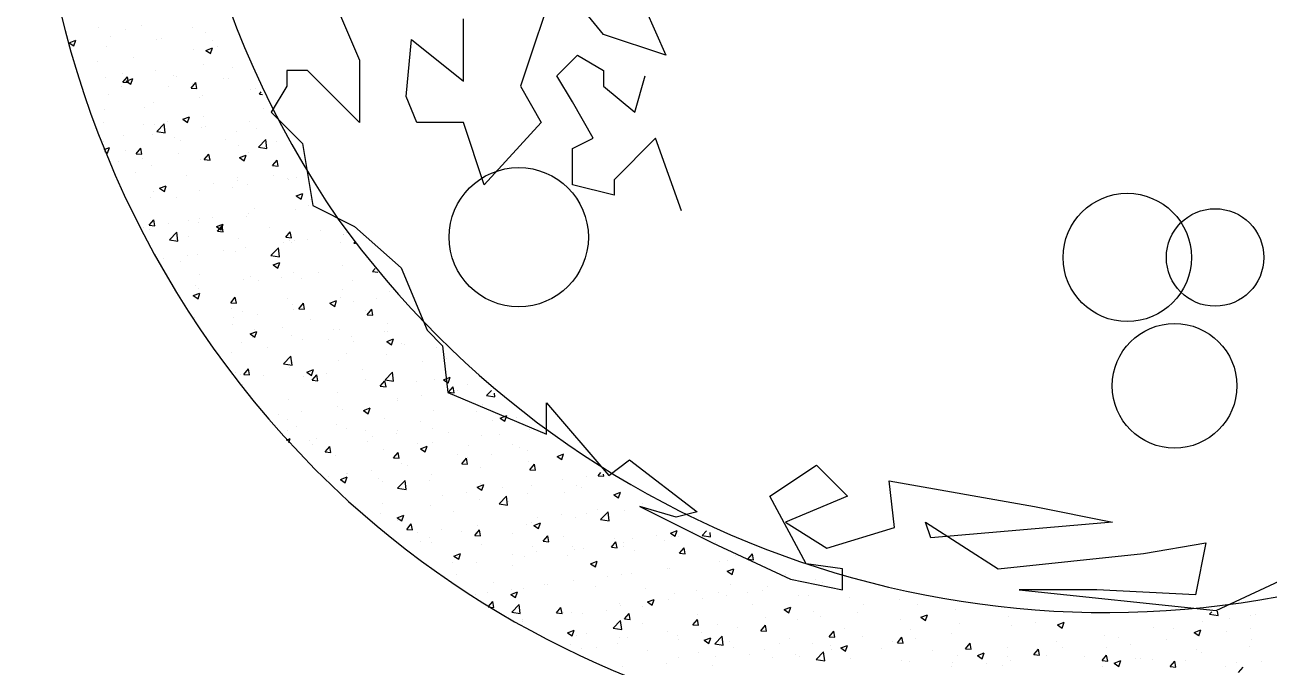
# Model space of a CAD drawing. Extents: x 652 to 897, y 187 to 370.
# Drawn here: x 851.556 to 852.178, y 228.413 to 228.734 of the extents above; entities that cross this region are included whole.
import ezdxf

# ---------------------------------------------------------------- set-up
doc = ezdxf.new("R2010")
doc.units = 0
doc.layers.get('0').update_dxf_attribs({"linetype": 'CONTINUOUS'})
doc.layers.add('40', color=3, linetype='CONTINUOUS')
doc.layers.add('ROAD', color=1, linetype='CONTINUOUS')

# ---------------------------------------------------------------- blocks, each defined once
blk = doc.blocks.new('PLANT90')
for start, end in [(98.1984, 120.329), (53.1984, 75.329), (143.1984, 165.329), (8.1984, 30.329), (188.1984, 210.329), (323.1984, 345.329), (233.1984, 255.329), (278.1984, 300.329)]:
    blk.add_arc((121.2, -11.9), 5000, start, end)
blk = doc.blocks.new('WH34')
at = {"layer": '40', "color": 3}
for p, q in [((-261.14, -76.53), (-261.14, -76.53)), ((-254.11, -77.15), (-254.11, -77.15)), ((-249.92, -76.02), (-249.92, -76.02)), ((-236.57, -76.58), (-236.57, -76.58)), ((-233.15, -77.84), (-233.15, -77.84)), ((-268.88, -80.56), (-267.13, -79.89)), ((-268.88, -80.56), (-267.63, -81.4)), ((-268.69, -79.65), (-268.69, -79.65)), ((-267.63, -81.4), (-267.13, -79.89)), ((-258.97, -81.47), (-258.97, -81.47)), ((-257.99, -78.81), (-257.99, -78.81)), ((-245.99, -79.6), (-245.99, -79.6)), ((-244.65, -79.37), (-244.65, -79.37)), ((-231.3, -79.94), (-231.3, -79.94)), ((-229.94, -81.42), (-229.94, -81.42)), ((-251.99, -84.32), (-251.99, -84.32)), ((-236.2, -82.24), (-236.2, -82.24)), ((-232.95, -82.56), (-231.2, -81.89)), ((-232.95, -82.56), (-231.7, -83.4)), ((-231.71, -83.4), (-231.2, -81.89)), ((-261.46, -85.57), (-261.46, -85.57)), ((-246.29, -87.92), (-246.29, -87.92)), ((-233.46, -86.16), (-233.46, -86.16)), ((-225.98, -87.06), (-225.98, -87.06)), ((-259.28, -89.79), (-259.28, -89.79)), ((-254.89, -88.72), (-254.89, -88.72)), ((-254.77, -90.92), (-253.56, -89.48)), ((-254.77, -90.92), (-253.27, -91.05)), ((-253.95, -90.62), (-252.2, -89.95)), ((-253.95, -90.62), (-252.71, -91.46)), ((-253.27, -91.05), (-253.56, -89.49)), ((-252.71, -91.46), (-252.2, -89.95)), ((-241.55, -89.29), (-241.55, -89.29)), ((-240.56, -89.56), (-240.56, -89.56)), ((-236.84, -92.49), (-235.63, -91.05)), ((-236.52, -91.28), (-236.52, -91.28)), ((-235.34, -92.62), (-235.63, -91.05)), ((-228.2, -89.85), (-228.2, -89.85)), ((-227.05, -90.03), (-227.05, -90.03)), ((-258.56, -94.18), (-258.56, -94.18)), ((-255.14, -92.07), (-255.14, -92.07)), ((-242.77, -92.1), (-242.77, -92.1)), ((-236.84, -92.49), (-235.34, -92.62)), ((-233.76, -94.48), (-233.76, -94.48)), ((-221.13, -92.88), (-221.13, -92.88)), ((-219.99, -92.55), (-219.99, -92.55)), ((-218.9, -94.06), (-218.42, -93.48)), ((-218.9, -94.06), (-218.1, -94.13)), ((-259.58, -98.11), (-259.58, -98.11)), ((-249.15, -97.56), (-249.15, -97.56)), ((-246.6, -96.24), (-246.6, -96.24)), ((-234.57, -95.05), (-234.57, -95.05)), ((-217.84, -97.82), (-217.84, -97.82)), ((-243.09, -101.14), (-243.09, -101.14)), ((-239.03, -100.69), (-237.28, -100.02)), ((-239.03, -100.69), (-237.79, -101.53)), ((-237.79, -101.53), (-237.28, -100.02)), ((-233.62, -99.89), (-233.62, -99.89)), ((-221.44, -101.2), (-221.44, -101.2)), ((-259.76, -101.5), (-259.76, -101.5)), ((-249.35, -101.96), (-249.35, -101.96)), ((-246.9, -104.56), (-246.9, -104.56)), ((-246.42, -102.06), (-246.42, -102.06)), ((-245.85, -103.87), (-243.91, -101.84)), ((-245.85, -103.87), (-243.63, -104.21)), ((-243.63, -104.22), (-243.91, -101.84)), ((-234.06, -102.8), (-234.06, -102.8)), ((-233.07, -102.63), (-233.07, -102.63)), ((-225.03, -103.8), (-225.03, -103.8)), ((-219.72, -103.19), (-219.72, -103.19)), ((-259.88, -106.44), (-259.88, -106.44)), ((-254.49, -104.86), (-254.49, -104.86)), ((-241.14, -105.42), (-241.14, -105.42)), ((-239.61, -106.31), (-239.61, -106.31)), ((-227.8, -105.99), (-227.8, -105.99)), ((-224.41, -107.68), (-224.41, -107.68)), ((-219.17, -108.01), (-217.23, -105.98)), ((-218.15, -106.85), (-218.15, -106.85)), ((-216.95, -108.35), (-217.23, -105.98)), ((-214.45, -106.55), (-214.45, -106.55)), ((-259.71, -108.63), (-258.29, -108.08)), ((-259.52, -109.1), (-258.79, -109.59)), ((-258.79, -109.59), (-258.29, -108.08)), ((-254.19, -108.81), (-254.19, -108.81)), ((-251.3, -109.72), (-250.09, -108.29)), ((-251.3, -109.72), (-249.8, -109.85)), ((-249.8, -109.86), (-250.09, -108.29)), ((-249.67, -111), (-249.67, -111)), ((-240.2, -109.75), (-240.2, -109.75)), ((-234.37, -111.12), (-234.37, -111.12)), ((-233.37, -111.29), (-232.16, -109.86)), ((-231.87, -111.43), (-232.16, -109.86)), ((-224.11, -110.75), (-222.36, -110.08)), ((-224.11, -110.75), (-222.86, -111.59)), ((-222.87, -111.6), (-222.36, -110.08)), ((-221.74, -109.52), (-221.74, -109.52)), ((-219.17, -108.01), (-216.95, -108.35)), ((-255.93, -111.82), (-255.93, -111.82)), ((-247.2, -112.88), (-247.2, -112.88)), ((-233.37, -111.29), (-231.87, -111.42)), ((-215.44, -112.86), (-214.23, -111.43)), ((-215.44, -112.86), (-213.94, -112.99)), ((-213.94, -112.99), (-214.23, -111.43)), ((-251.39, -114.77), (-251.39, -114.77)), ((-238.04, -115.33), (-238.04, -115.33)), ((-230.99, -117.54), (-230.99, -117.54)), ((-224.73, -116.71), (-224.73, -116.71)), ((-224.7, -115.9), (-224.7, -115.9)), ((-215.26, -115.47), (-215.26, -115.47)), ((-211.48, -116.22), (-211.48, -116.22)), ((-211.35, -116.46), (-211.35, -116.46)), ((-209.06, -115.97), (-209.06, -115.97)), ((-246.78, -119.61), (-246.78, -119.61)), ((-245.11, -118.82), (-243.36, -118.15)), ((-245.11, -118.82), (-243.87, -119.66)), ((-243.87, -119.66), (-243.36, -118.15)), ((-234.67, -119.45), (-234.67, -119.45)), ((-226.06, -118.72), (-226.06, -118.72)), ((-222.04, -117.85), (-222.04, -117.85)), ((-209.19, -120.82), (-207.43, -120.15)), ((-209.19, -120.82), (-207.94, -121.66)), ((-207.94, -121.66), (-207.44, -120.15)), ((-247.51, -121.21), (-247.51, -121.21)), ((-240.64, -121.22), (-240.64, -121.22)), ((-220.07, -124.21), (-220.07, -124.21)), ((-206.05, -123.25), (-206.05, -123.25)), ((-205.49, -121.71), (-205.49, -121.71)), ((-247.83, -128.53), (-246.62, -127.09)), ((-246.34, -128.66), (-246.63, -127.09)), ((-237.57, -127.4), (-237.57, -127.4)), ((-234.65, -126.71), (-234.65, -126.71)), ((-231.31, -126.57), (-231.31, -126.57)), ((-222.35, -126.17), (-222.35, -126.17)), ((-221.84, -125.33), (-221.84, -125.33)), ((-209.36, -124.29), (-209.36, -124.29)), ((-249.23, -129.21), (-249.23, -129.21)), ((-247.83, -128.53), (-246.34, -128.66)), ((-247.81, -129.53), (-247.81, -129.53)), ((-242.91, -128.11), (-242.91, -128.11)), ((-242.54, -132.36), (-240.59, -130.33)), ((-240.32, -132.71), (-240.59, -130.33)), ((-234.98, -127.77), (-234.98, -127.77)), ((-230.19, -128.88), (-228.44, -128.21)), ((-230.19, -128.88), (-228.95, -129.72)), ((-229.9, -130.1), (-228.69, -128.66)), ((-229.9, -130.1), (-228.4, -130.23)), ((-229.57, -128.67), (-229.57, -128.67)), ((-228.95, -129.72), (-228.44, -128.21)), ((-228.4, -130.23), (-228.69, -128.66)), ((-216.22, -129.24), (-216.22, -129.24)), ((-211.97, -131.67), (-210.76, -130.23)), ((-210.47, -131.8), (-210.76, -130.23)), ((-202.88, -129.8), (-202.88, -129.8)), ((-195.94, -130.46), (-195.94, -130.46)), ((-242.54, -132.36), (-240.32, -132.7)), ((-237.64, -131.47), (-237.64, -131.47)), ((-224.3, -132.03), (-224.3, -132.03)), ((-212.63, -133.11), (-212.63, -133.11)), ((-211.97, -131.67), (-210.47, -131.8)), ((-210.95, -132.6), (-210.95, -132.6)), ((-210.52, -132.96), (-210.52, -132.96)), ((-209.67, -132.62), (-209.67, -132.62)), ((-206.37, -132.28), (-206.37, -132.28)), ((-197.6, -133.16), (-197.6, -133.16)), ((-196.9, -131.04), (-196.9, -131.04)), ((-196.83, -130.86), (-196.83, -130.86)), ((-194.03, -133.24), (-193.81, -132.97)), ((-194.03, -133.24), (-193.59, -133.27)), ((-244.14, -137.26), (-244.14, -137.26)), ((-237.88, -136.43), (-237.88, -136.43)), ((-235.28, -136.09), (-235.28, -136.09)), ((-228.42, -135.19), (-228.42, -135.19)), ((-225.1, -135.46), (-225.1, -135.46)), ((-222.65, -134.49), (-222.65, -134.49)), ((-215.86, -136.5), (-213.91, -134.47)), ((-215.86, -136.5), (-213.63, -136.84)), ((-213.64, -136.84), (-213.91, -134.47)), ((-239.68, -137.96), (-239.68, -137.96)), ((-215.27, -138.95), (-213.52, -138.28)), ((-215.27, -138.95), (-214.02, -139.79)), ((-214.03, -139.79), (-213.52, -138.28)), ((-197.14, -139.18), (-197.14, -139.18)), ((-189.18, -140.64), (-188.49, -139.92)), ((-189.18, -140.64), (-187.74, -140.86)), ((-234.54, -141.38), (-234.54, -141.38)), ((-222.96, -142.81), (-222.96, -142.81)), ((-221.2, -141.95), (-221.2, -141.95)), ((-219.2, -142.97), (-219.2, -142.97)), ((-212.95, -142.14), (-212.95, -142.14)), ((-209.97, -140.94), (-209.97, -140.94)), ((-207.85, -142.51), (-207.85, -142.51)), ((-203.48, -140.9), (-203.48, -140.9)), ((-194.5, -143.07), (-194.5, -143.07)), ((-236.27, -147.01), (-234.52, -146.34)), ((-236.27, -147.01), (-235.03, -147.85)), ((-235.58, -144.41), (-235.58, -144.41)), ((-235.03, -147.85), (-234.52, -146.34)), ((-234.99, -145.05), (-234.99, -145.05)), ((-196.97, -145.37), (-196.97, -145.37)), ((-184.81, -145.9), (-184.81, -145.9)), ((-226.43, -148.9), (-225.22, -147.47)), ((-226.43, -148.9), (-224.93, -149.03)), ((-226.13, -150.38), (-226.13, -150.38)), ((-224.94, -149.04), (-225.22, -147.47)), ((-211.55, -147.87), (-211.55, -147.87)), ((-210.28, -149.26), (-210.28, -149.26)), ((-208.5, -150.47), (-207.29, -149.03)), ((-207, -150.6), (-207.29, -149.04)), ((-200.35, -149.01), (-198.6, -148.34)), ((-200.35, -149.01), (-199.1, -149.85)), ((-199.1, -149.86), (-198.6, -148.34)), ((-197.44, -147.5), (-197.44, -147.5)), ((-194.27, -148.68), (-194.27, -148.68)), ((-188.01, -147.86), (-188.01, -147.86)), ((-235.89, -152.74), (-235.89, -152.74)), ((-225.78, -152.83), (-225.78, -152.83)), ((-223.26, -151.14), (-223.26, -151.14)), ((-219.52, -152), (-219.52, -152)), ((-210.05, -150.76), (-210.05, -150.76)), ((-208.5, -150.47), (-207, -150.6)), ((-205.56, -153.36), (-205.56, -153.36)), ((-190.98, -150.86), (-190.98, -150.86)), ((-190.57, -152.04), (-189.36, -150.6)), ((-190.57, -152.04), (-189.07, -152.17)), ((-189.07, -152.17), (-189.36, -150.61)), ((-226.06, -154.72), (-226.06, -154.72)), ((-221.35, -157.08), (-219.6, -156.41)), ((-220.14, -155.87), (-220.14, -155.87)), ((-220.11, -157.92), (-219.6, -156.41)), ((-212.72, -155.28), (-212.72, -155.28)), ((-199.37, -155.85), (-199.37, -155.85)), ((-197.74, -155.82), (-197.74, -155.82)), ((-186.03, -156.41), (-186.03, -156.41)), ((-185.12, -154.22), (-185.12, -154.22)), ((-185.12, -156.47), (-185.12, -156.47)), ((-223.56, -159.46), (-223.56, -159.46)), ((-221.35, -157.08), (-220.11, -157.92)), ((-220.79, -158.08), (-220.79, -158.08)), ((-210.58, -157.58), (-210.58, -157.58)), ((-207.45, -158.64), (-207.45, -158.64)), ((-200.84, -158.54), (-200.84, -158.54)), ((-194.58, -157.72), (-194.58, -157.72)), ((-194.1, -159.21), (-194.1, -159.21)), ((-185.42, -159.08), (-183.67, -158.41)), ((-185.42, -159.08), (-184.18, -159.92)), ((-184.18, -159.92), (-183.67, -158.41)), ((-181.43, -159.61), (-181.43, -159.61)), ((-180.76, -159.77), (-180.76, -159.77)), ((-226.1, -161.86), (-226.1, -161.86)), ((-216.63, -160.62), (-216.63, -160.62)), ((-212.54, -164.99), (-210.6, -162.96)), ((-210.32, -165.34), (-210.6, -162.96)), ((-196.01, -162.11), (-196.01, -162.11)), ((-185.42, -162.55), (-185.42, -162.55)), ((-172.44, -160.67), (-172.44, -160.67)), ((-169.64, -163.43), (-169.64, -163.43)), ((-222.96, -167.71), (-221.76, -166.27)), ((-221.47, -167.84), (-221.76, -166.27)), ((-212.54, -164.99), (-210.32, -165.33)), ((-210.88, -165.91), (-210.88, -165.91)), ((-210.59, -164.61), (-210.59, -164.61)), ((-206.43, -167.14), (-204.68, -166.47)), ((-205.19, -167.98), (-204.68, -166.47)), ((-198.05, -164.15), (-198.05, -164.15)), ((-191.69, -166.33), (-191.69, -166.33)), ((-175.9, -164.25), (-175.9, -164.25)), ((-225.17, -167.12), (-225.17, -167.12)), ((-223.87, -167.78), (-223.87, -167.78)), ((-222.96, -167.71), (-221.47, -167.84)), ((-217.69, -167.99), (-217.69, -167.99)), ((-207.42, -168.4), (-207.42, -168.4)), ((-206.43, -167.14), (-205.18, -167.98)), ((-205.03, -169.28), (-203.82, -167.84)), ((-205.03, -169.28), (-203.53, -169.41)), ((-204.35, -168.56), (-204.35, -168.56)), ((-203.54, -169.41), (-203.82, -167.84)), ((-201.16, -167.58), (-201.16, -167.58)), ((-191, -169.12), (-191, -169.12)), ((-187.1, -170.84), (-185.89, -169.41)), ((-185.6, -170.98), (-185.89, -169.41)), ((-185.86, -169.13), (-183.92, -167.1)), ((-185.86, -169.13), (-183.64, -169.47)), ((-183.64, -169.47), (-183.92, -167.1)), ((-177.66, -169.68), (-177.66, -169.68)), ((-172.74, -168.99), (-172.74, -168.99)), ((-170.5, -169.14), (-168.75, -168.47)), ((-170.5, -169.14), (-169.26, -169.98)), ((-169.26, -169.99), (-168.75, -168.48)), ((-223.21, -170.48), (-223.21, -170.48)), ((-198.35, -172.47), (-198.35, -172.47)), ((-187.1, -170.84), (-185.6, -170.98)), ((-185.72, -170.87), (-185.72, -170.87)), ((-176.22, -173.29), (-176.22, -173.29)), ((-169.17, -172.41), (-167.96, -170.98)), ((-169.17, -172.41), (-167.67, -172.54)), ((-167.67, -172.55), (-167.96, -170.98)), ((-167.89, -172.02), (-167.89, -172.02)), ((-166.75, -172.04), (-166.75, -172.04)), ((-164.31, -170.25), (-164.31, -170.25)), ((-159.18, -173.26), (-157.9, -171.93)), ((-159.18, -173.26), (-156.96, -173.61)), ((-156.96, -173.61), (-157.07, -172.65)), ((-211.19, -174.23), (-211.19, -174.23)), ((-198.27, -176.19), (-198.27, -176.19)), ((-191.51, -177.21), (-189.76, -176.54)), ((-190.26, -178.05), (-189.76, -176.54)), ((-182.48, -174.11), (-182.48, -174.11)), ((-182.47, -174.53), (-182.47, -174.53)), ((-160.21, -175.56), (-160.21, -175.56)), ((-214, -178.26), (-214, -178.26)), ((-211.63, -179.53), (-211.63, -179.53)), ((-207.74, -177.44), (-207.74, -177.44)), ((-197.05, -177.03), (-197.05, -177.03)), ((-191.51, -177.21), (-190.26, -178.05)), ((-186.03, -179.19), (-186.03, -179.19)), ((-173.04, -177.32), (-173.04, -177.32)), ((-161.9, -177.51), (-161.9, -177.51)), ((-157.54, -179.82), (-157.54, -179.82)), ((-155.58, -179.21), (-153.83, -178.54)), ((-155.58, -179.21), (-154.33, -180.05)), ((-154.34, -180.05), (-153.83, -178.54)), ((-151.28, -179), (-151.28, -179)), ((-211.49, -182.55), (-211.49, -182.55)), ((-209.21, -181.33), (-209.21, -181.33)), ((-198.66, -180.79), (-198.66, -180.79)), ((-195.87, -181.89), (-195.87, -181.89)), ((-191.06, -182.52), (-191.06, -182.52)), ((-182.8, -183.15), (-182.8, -183.15)), ((-182.52, -182.46), (-182.52, -182.46)), ((-176.48, -180.02), (-176.48, -180.02)), ((-173.33, -181.9), (-173.33, -181.9)), ((-169.18, -183.02), (-169.18, -183.02)), ((-147.88, -182.28), (-147.88, -182.28)), ((-211.74, -184.97), (-210.76, -184.6)), ((-211.11, -185.65), (-210.76, -184.6)), ((-205.64, -185.02), (-205.64, -185.02)), ((-204.85, -186.05), (-204.85, -186.05)), ((-203.94, -184.69), (-203.94, -184.69)), ((-190.6, -185.25), (-190.6, -185.25)), ((-189.06, -183.97), (-189.06, -183.97)), ((-177.25, -185.82), (-177.25, -185.82)), ((-173.35, -185.64), (-173.35, -185.64)), ((-163.91, -186.38), (-163.91, -186.38)), ((-160.51, -183.88), (-160.51, -183.88)), ((-155.83, -183.59), (-155.83, -183.59)), ((-152.35, -186.26), (-152.35, -186.26)), ((-201.56, -188.08), (-200.35, -186.64)), ((-201.56, -188.08), (-200.07, -188.21)), ((-200.07, -188.21), (-200.36, -186.65)), ((-198.96, -189.11), (-198.96, -189.11)), ((-186.33, -187.51), (-186.33, -187.51)), ((-183.63, -189.65), (-182.42, -188.21)), ((-183.63, -189.65), (-182.13, -189.78)), ((-182.14, -189.78), (-182.42, -188.22)), ((-176.58, -187.27), (-174.83, -186.6)), ((-176.58, -187.27), (-175.34, -188.11)), ((-175.34, -188.11), (-174.83, -186.6)), ((-166.93, -188.76), (-166.93, -188.76)), ((-164.12, -189.68), (-164.12, -189.68)), ((-157.86, -188.86), (-157.86, -188.86)), ((-150.56, -186.94), (-150.56, -186.94)), ((-148.39, -187.61), (-148.39, -187.61)), ((-140.65, -189.28), (-138.9, -188.6)), ((-140.65, -189.28), (-139.41, -190.11)), ((-139.41, -190.12), (-138.91, -188.61)), ((-181.51, -191.27), (-181.51, -191.27)), ((-179.91, -191.76), (-179.91, -191.76)), ((-165.7, -191.22), (-164.49, -189.78)), ((-165.7, -191.22), (-164.2, -191.35)), ((-164.2, -191.35), (-164.49, -189.78)), ((-160.82, -192.2), (-160.82, -192.2)), ((-148.19, -190.6), (-148.19, -190.6)), ((-147.77, -192.79), (-146.56, -191.35)), ((-147.77, -192.79), (-146.27, -192.92)), ((-146.27, -192.92), (-146.56, -191.35)), ((-200.84, -194.6), (-200.84, -194.6)), ((-197.59, -195.34), (-195.84, -194.67)), ((-197.59, -195.34), (-196.35, -196.18)), ((-196.35, -196.18), (-195.84, -194.67)), ((-196.09, -193.77), (-196.09, -193.77)), ((-195.63, -193.83), (-195.63, -193.83)), ((-189.38, -193.01), (-189.38, -193.01)), ((-187.5, -195.17), (-187.5, -195.17)), ((-186.64, -195.83), (-186.64, -195.83)), ((-182.55, -197.62), (-180.6, -195.59)), ((-180.33, -197.96), (-180.6, -195.59)), ((-174.15, -195.73), (-174.15, -195.73)), ((-173.65, -193.96), (-173.65, -193.96)), ((-139.18, -195.39), (-139.18, -195.39)), ((-132.92, -194.57), (-132.92, -194.57)), ((-129.83, -194.36), (-129.11, -193.5)), ((-129.83, -194.36), (-128.34, -194.49)), ((-128.34, -194.49), (-128.44, -193.93)), ((-199.26, -197.44), (-199.26, -197.44)), ((-182.55, -197.62), (-180.32, -197.96)), ((-164.44, -198.72), (-164.44, -198.72)), ((-161.66, -197.34), (-159.91, -196.67)), ((-161.66, -197.34), (-160.42, -198.18)), ((-160.81, -196.29), (-160.81, -196.29)), ((-160.42, -198.18), (-159.91, -196.67)), ((-154.97, -197.47), (-154.97, -197.47)), ((-148.49, -198.92), (-148.49, -198.92)), ((-147.46, -196.86), (-147.46, -196.86)), ((-138.8, -198.68), (-138.8, -198.68)), ((-135.51, -197.05), (-135.51, -197.05)), ((-134.12, -197.42), (-134.12, -197.42)), ((-125.73, -199.34), (-123.98, -198.67)), ((-125.73, -199.34), (-124.49, -200.18)), ((-124.49, -200.18), (-123.98, -198.67)), ((-186.48, -201.62), (-186.48, -201.62)), ((-173.96, -202.28), (-173.96, -202.28)), ((-170.69, -199.54), (-170.69, -199.54)), ((-161.12, -200.52), (-161.12, -200.52)), ((-155.87, -201.76), (-153.92, -199.73)), ((-155.87, -201.76), (-153.64, -202.1)), ((-153.64, -202.1), (-153.92, -199.73)), ((-153.38, -201.18), (-153.38, -201.18)), ((-118.23, -201.66), (-118.23, -201.66)), ((-186.94, -204.16), (-186.94, -204.16)), ((-182.67, -205.4), (-180.92, -204.73)), ((-182.67, -205.4), (-181.42, -206.24)), ((-181.42, -206.24), (-180.92, -204.73)), ((-167.96, -203.68), (-167.96, -203.68)), ((-145.76, -205.25), (-145.76, -205.25)), ((-139.5, -204.43), (-139.5, -204.43)), ((-135.81, -205.37), (-135.81, -205.37)), ((-132.81, -204.16), (-132.81, -204.16)), ((-130.03, -203.18), (-130.03, -203.18)), ((-129.19, -205.89), (-127.24, -203.86)), ((-129.19, -205.89), (-126.96, -206.24)), ((-126.96, -206.24), (-127.24, -203.87)), ((-122.98, -203.61), (-122.98, -203.61)), ((-182.54, -206.18), (-182.54, -206.18)), ((-180.16, -208.45), (-178.95, -207.02)), ((-180.16, -208.45), (-178.67, -208.59)), ((-179.02, -208.5), (-179.02, -208.5)), ((-178.67, -208.59), (-178.96, -207.02)), ((-171.01, -208.58), (-171.01, -208.58)), ((-165.67, -209.07), (-165.67, -209.07)), ((-162.23, -210.02), (-161.02, -208.59)), ((-161.97, -209.17), (-161.97, -209.17)), ((-161.54, -207.33), (-161.54, -207.33)), ((-161.42, -208.84), (-161.42, -208.84)), ((-160.73, -210.16), (-161.02, -208.59)), ((-148.8, -207.24), (-148.8, -207.24)), ((-147.39, -206.67), (-147.39, -206.67)), ((-146.74, -207.4), (-144.99, -206.73)), ((-146.74, -207.4), (-145.49, -208.24)), ((-145.5, -208.25), (-144.99, -206.74)), ((-110.81, -209.41), (-109.06, -208.73)), ((-109.57, -210.25), (-109.06, -208.74)), ((-105.09, -208.89), (-105.09, -208.89)), ((-102.5, -210.03), (-101.34, -208.82)), ((-100.28, -210.38), (-100.41, -209.25)), ((-177.27, -209.4), (-177.27, -209.4)), ((-176.55, -211.67), (-176.55, -211.67)), ((-174.26, -210.6), (-174.26, -210.6)), ((-173.75, -211.86), (-173.75, -211.86)), ((-162.23, -210.02), (-160.73, -210.15)), ((-160.4, -212.43), (-160.4, -212.43)), ((-152.33, -209.63), (-152.33, -209.63)), ((-144.3, -211.59), (-143.09, -210.16)), ((-144.3, -211.59), (-142.8, -211.72)), ((-142.8, -211.73), (-143.09, -210.16)), ((-138.98, -210.2), (-138.98, -210.2)), ((-126.37, -213.16), (-125.16, -211.72)), ((-125.64, -210.76), (-125.64, -210.76)), ((-124.87, -213.29), (-125.16, -211.73)), ((-123.28, -211.93), (-123.28, -211.93)), ((-120.82, -210.96), (-120.82, -210.96)), ((-114.56, -210.14), (-114.56, -210.14)), ((-112.29, -211.32), (-112.29, -211.32)), ((-110.81, -209.41), (-109.57, -210.25)), ((-110.65, -210.33), (-110.65, -210.33)), ((-108.68, -210.41), (-108.68, -210.41)), ((-102.5, -210.03), (-100.28, -210.38)), ((-98.95, -211.89), (-98.95, -211.89)), ((-167.74, -215.47), (-165.99, -214.8)), ((-167.74, -215.47), (-166.5, -216.31)), ((-166.5, -216.31), (-165.99, -214.8)), ((-152.33, -215.11), (-152.33, -215.11)), ((-149.1, -215.57), (-149.1, -215.57)), ((-147.06, -212.99), (-147.06, -212.99)), ((-146.07, -214.29), (-146.07, -214.29)), ((-137.84, -215.42), (-137.84, -215.42)), ((-136.61, -213.04), (-136.61, -213.04)), ((-136.12, -213.69), (-136.12, -213.69)), ((-133.71, -213.55), (-133.71, -213.55)), ((-126.37, -213.16), (-124.87, -213.29)), ((-123.26, -212.91), (-123.26, -212.91)), ((-120.37, -214.12), (-120.37, -214.12)), ((-108.43, -214.73), (-107.23, -213.29)), ((-108.43, -214.73), (-106.94, -214.86)), ((-106.94, -214.86), (-107.23, -213.3)), ((-107.02, -214.68), (-107.02, -214.68)), ((-93.68, -215.25), (-93.68, -215.25)), ((-90.5, -216.3), (-89.3, -214.86)), ((-89.62, -215.85), (-89.62, -215.85)), ((-89.01, -216.43), (-89.3, -214.86)), ((-168.12, -217.19), (-168.12, -217.19)), ((-161.73, -217.17), (-161.73, -217.17)), ((-152.42, -217.92), (-152.42, -217.92)), ((-131.82, -217.47), (-130.06, -216.8)), ((-131.82, -217.47), (-130.57, -218.31)), ((-130.57, -218.31), (-130.07, -216.8)), ((-111.67, -218.75), (-111.67, -218.75)), ((-110.96, -218.65), (-110.96, -218.65)), ((-97.97, -216.78), (-97.97, -216.78)), ((-95.89, -219.47), (-94.14, -218.8)), ((-95.88, -216.68), (-95.88, -216.68)), ((-94.64, -220.31), (-94.14, -218.8)), ((-90.5, -216.3), (-89.01, -216.43)), ((-167, -220.42), (-167, -220.42)), ((-157.3, -222.34), (-157.3, -222.34)), ((-136.42, -222.01), (-136.42, -222.01)), ((-127.39, -220.83), (-127.39, -220.83)), ((-123.58, -220.25), (-123.58, -220.25)), ((-121.14, -220), (-121.14, -220)), ((-95.89, -219.47), (-94.64, -220.31)), ((-80.56, -220.32), (-80.56, -220.32)), ((-72.81, -221.74), (-72.81, -221.74)), ((-70.94, -222.39), (-70.94, -222.39)), ((-162.03, -225.49), (-162.03, -225.49)), ((-158.91, -224.97), (-158.91, -224.97)), ((-152.82, -225.53), (-151.07, -224.86)), ((-152.82, -225.53), (-151.58, -226.37)), ((-152.65, -224.15), (-152.65, -224.15)), ((-151.58, -226.37), (-151.07, -224.86)), ((-149.4, -223.89), (-149.4, -223.89)), ((-143.96, -222.9), (-143.96, -222.9)), ((-143.18, -222.9), (-143.18, -222.9)), ((-130.61, -223.47), (-130.61, -223.47)), ((-117.27, -224.03), (-117.27, -224.03)), ((-109.72, -225.33), (-109.72, -225.33)), ((-103.92, -224.6), (-103.92, -224.6)), ((-98.27, -225.1), (-98.27, -225.1)), ((-95.14, -222.83), (-95.14, -222.83)), ((-90.57, -225.16), (-90.57, -225.16)), ((-86.73, -224.47), (-86.73, -224.47)), ((-85.44, -223.34), (-85.44, -223.34)), ((-158.76, -228.83), (-157.55, -227.39)), ((-158.76, -228.83), (-157.27, -228.96)), ((-157.27, -228.96), (-157.56, -227.39)), ((-152.55, -230.25), (-150.61, -228.22)), ((-150.33, -230.59), (-150.61, -228.22)), ((-140.83, -230.4), (-139.62, -228.96)), ((-124.3, -227.83), (-124.3, -227.83)), ((-123.89, -228.58), (-123.89, -228.58)), ((-118.24, -228.62), (-118.24, -228.62)), ((-116.89, -227.54), (-115.14, -226.86)), ((-116.89, -227.54), (-115.65, -228.37)), ((-115.65, -228.38), (-115.14, -226.87)), ((-111.26, -226.98), (-111.26, -226.98)), ((-102.45, -226.54), (-102.45, -226.54)), ((-96.2, -225.71), (-96.2, -225.71)), ((-89.15, -228.31), (-89.15, -228.31)), ((-80.96, -229.54), (-79.21, -228.87)), ((-79.72, -230.38), (-79.21, -228.87)), ((-77.23, -225.72), (-77.23, -225.72)), ((-74.57, -225.81), (-74.57, -225.81)), ((-63.88, -226.29), (-63.88, -226.29)), ((-60.13, -228.19), (-60.13, -228.19)), ((-50.54, -226.85), (-50.54, -226.85)), ((-46, -228.1), (-46, -228.1)), ((-152.55, -230.25), (-150.33, -230.59)), ((-149.71, -232.21), (-149.71, -232.21)), ((-140.83, -230.4), (-139.33, -230.53)), ((-139.33, -230.53), (-139.62, -228.96)), ((-138.87, -230.33), (-138.87, -230.33)), ((-136.72, -230.34), (-136.72, -230.34)), ((-133.97, -230.69), (-133.97, -230.69)), ((-127.71, -229.86), (-127.71, -229.86)), ((-122.9, -231.97), (-121.69, -230.53)), ((-122.9, -231.97), (-121.4, -232.1)), ((-121.4, -232.1), (-121.69, -230.53)), ((-104.96, -233.53), (-103.76, -232.1)), ((-103.47, -233.67), (-103.76, -232.1)), ((-103.73, -230.82), (-103.73, -230.82)), ((-85.74, -231.66), (-85.74, -231.66)), ((-80.96, -229.54), (-79.72, -230.38)), ((-73.12, -230.06), (-73.12, -230.06)), ((-71.26, -231.42), (-71.26, -231.42)), ((-61.79, -230.18), (-61.79, -230.18)), ((-50.44, -232.06), (-50.44, -232.06)), ((-45.04, -231.54), (-43.29, -230.87)), ((-45.04, -231.54), (-43.79, -232.38)), ((-43.79, -232.38), (-43.29, -230.87)), ((-35.86, -229.56), (-35.86, -229.56)), ((-21.99, -231.28), (-21.99, -231.28)), ((30.9, -230.72), (31.48, -230.12)), ((30.9, -230.72), (33.12, -231.07)), ((33.12, -231.07), (32.99, -229.93)), ((36.01, -231.96), (36.01, -231.96)), ((41.62, -231), (41.62, -231)), ((42.88, -230.8), (42.88, -230.8)), ((-149.76, -232.76), (-149.76, -232.76)), ((-137.9, -235.6), (-136.15, -234.93)), ((-136.66, -236.44), (-136.15, -234.93)), ((-125.87, -234.38), (-123.92, -232.36)), ((-125.87, -234.38), (-123.65, -234.73)), ((-123.65, -234.73), (-123.93, -232.36)), ((-118.3, -233.32), (-118.3, -233.32)), ((-111.56, -235.3), (-111.56, -235.3)), ((-104.96, -233.53), (-103.47, -233.67)), ((-98.58, -233.42), (-98.58, -233.42)), ((-93.3, -234.33), (-93.3, -234.33)), ((-87.03, -235.1), (-85.83, -233.67)), ((-87.03, -235.1), (-85.54, -235.23)), ((-85.54, -235.24), (-85.83, -233.67)), ((-77.52, -232.25), (-77.52, -232.25)), ((-69.1, -236.67), (-67.9, -235.24)), ((-67.61, -236.81), (-67.9, -235.24)), ((-65.02, -234.56), (-65.02, -234.56)), ((-47.6, -234.75), (-47.6, -234.75)), ((-34.97, -233.15), (-34.97, -233.15)), ((-21.06, -233.81), (-21.06, -233.81)), ((-14.8, -232.99), (-14.8, -232.99)), ((-9.11, -233.54), (-7.36, -232.87)), ((-9.11, -233.54), (-7.86, -234.38)), ((-7.87, -234.38), (-7.36, -232.87)), ((16.16, -234.36), (16.16, -234.36)), ((21.43, -234.46), (21.43, -234.46)), ((26.82, -235.54), (28.57, -234.87)), ((28.06, -236.39), (28.57, -234.88)), ((28.99, -232.6), (28.99, -232.6)), ((35.39, -235.37), (35.39, -235.37)), ((41.65, -234.55), (41.65, -234.55)), ((-137.9, -235.6), (-136.65, -236.44)), ((-137.03, -238.66), (-137.03, -238.66)), ((-135.48, -236.24), (-135.48, -236.24)), ((-132.88, -235.82), (-132.88, -235.82)), ((-124.82, -238.48), (-124.82, -238.48)), ((-124.19, -236.9), (-124.19, -236.9)), ((-122.13, -236.81), (-122.13, -236.81)), ((-109.03, -236.4), (-109.03, -236.4)), ((-108.79, -237.37), (-108.79, -237.37)), ((-102.77, -235.57), (-102.77, -235.57)), ((-101.97, -237.6), (-100.22, -236.93)), ((-101.97, -237.6), (-100.73, -238.44)), ((-100.73, -238.44), (-100.22, -236.93)), ((-99.19, -238.52), (-97.24, -236.49)), ((-99.19, -238.52), (-96.97, -238.87)), ((-96.97, -238.87), (-97.24, -236.49)), ((-95.44, -237.93), (-95.44, -237.93)), ((-82.1, -238.5), (-82.1, -238.5)), ((-79.6, -237.06), (-79.6, -237.06)), ((-73.42, -238.39), (-73.42, -238.39)), ((-69.1, -236.67), (-67.61, -236.8)), ((-60.43, -236.51), (-60.43, -236.51)), ((-52.58, -237.96), (-52.58, -237.96)), ((-51.17, -238.24), (-49.97, -236.8)), ((-51.17, -238.24), (-49.68, -238.37)), ((-49.68, -238.37), (-49.97, -236.81)), ((-46.32, -237.13), (-46.32, -237.13)), ((-36.85, -235.89), (-36.85, -235.89)), ((-33.24, -239.81), (-32.03, -238.37)), ((-31.75, -239.94), (-32.03, -238.38)), ((-9.45, -237.84), (-9.45, -237.84)), ((3.17, -236.24), (3.17, -236.24)), ((6.85, -236.96), (6.85, -236.96)), ((10.14, -238.7), (10.14, -238.7)), ((19.6, -237.45), (19.6, -237.45)), ((26.82, -235.54), (28.06, -236.38)), ((42, -237.45), (42, -237.45)), ((-134.29, -239.72), (-134.29, -239.72)), ((-130.21, -239.6), (-130.21, -239.6)), ((-116.86, -240.16), (-116.86, -240.16)), ((-103.52, -240.73), (-103.52, -240.73)), ((-98.88, -241.75), (-98.88, -241.75)), ((-94.18, -239.57), (-94.18, -239.57)), ((-90.17, -241.29), (-90.17, -241.29)), ((-86.05, -239.99), (-86.05, -239.99)), ((-77.83, -241.28), (-77.83, -241.28)), ((-76.83, -241.86), (-76.83, -241.86)), ((-72.51, -242.66), (-70.56, -240.63)), ((-70.29, -243.01), (-70.56, -240.63)), ((-68.75, -239.06), (-68.75, -239.06)), ((-68.37, -240.04), (-68.37, -240.04)), ((-66.04, -239.6), (-64.29, -238.93)), ((-66.04, -239.6), (-64.8, -240.44)), ((-64.8, -240.44), (-64.29, -238.93)), ((-55.41, -239.63), (-55.41, -239.63)), ((-42.06, -240.19), (-42.06, -240.19)), ((-35.28, -241.47), (-35.28, -241.47)), ((-33.24, -239.81), (-31.74, -239.94)), ((-30.11, -241.61), (-28.36, -240.93)), ((-30.11, -241.61), (-28.87, -242.44)), ((-28.87, -242.45), (-28.36, -240.94)), ((-28.72, -240.75), (-28.72, -240.75)), ((-22.31, -241.97), (-22.31, -241.97)), ((-22.29, -239.6), (-22.29, -239.6)), ((-15.37, -241.32), (-15.37, -241.32)), ((-15.31, -241.38), (-14.1, -239.94)), ((-15.31, -241.38), (-13.81, -241.51)), ((-13.81, -241.51), (-14.1, -239.94)), ((-11.91, -241.6), (-11.91, -241.6)), ((-7.73, -239.47), (-7.73, -239.47)), ((-2.02, -241.88), (-2.02, -241.88)), ((2.62, -242.95), (3.83, -241.51)), ((4.12, -243.08), (3.83, -241.51)), ((3.88, -239.52), (3.88, -239.52)), ((27.42, -239.95), (27.42, -239.95)), ((28.69, -240.93), (28.69, -240.93)), ((41.32, -239.32), (41.32, -239.32)), ((-123.34, -244.57), (-123.34, -244.57)), ((-111.87, -243.62), (-111.87, -243.62)), ((-108.76, -242.07), (-108.76, -242.07)), ((-99.88, -244.19), (-99.88, -244.19)), ((-84.09, -242.11), (-84.09, -242.11)), ((-72.51, -242.66), (-70.29, -243.01)), ((-63.48, -242.42), (-63.48, -242.42)), ((-50.14, -242.98), (-50.14, -242.98)), ((-47.9, -243.07), (-47.9, -243.07)), ((-36.89, -244.47), (-36.89, -244.47)), ((-36.79, -243.55), (-36.79, -243.55)), ((-27.64, -243.67), (-27.64, -243.67)), ((-23.44, -244.11), (-23.44, -244.11)), ((-21.38, -242.85), (-21.38, -242.85)), ((2.62, -242.95), (4.12, -243.08)), ((2.87, -244.56), (2.87, -244.56)), ((5.81, -243.61), (7.57, -242.94)), ((5.81, -243.61), (7.06, -244.45)), ((7.06, -244.45), (7.56, -242.94)), ((11.32, -242.45), (11.32, -242.45)), ((12.84, -242.45), (12.84, -242.45)), ((15.85, -242.69), (15.85, -242.69)), ((20.56, -244.52), (21.76, -243.08)), ((20.56, -244.52), (22.05, -244.65)), ((22.05, -244.65), (21.76, -243.08)), ((24.67, -243.01), (24.67, -243.01)), ((35.07, -244.41), (35.07, -244.41)), ((38.01, -243.57), (38.01, -243.57)), ((38.49, -246.08), (39.69, -244.65)), ((44.54, -243.16), (44.54, -243.16))]:
    blk.add_line(p, q, dxfattribs=at)
for points in [[(-200.75, -66.08), (-192.56, -85.18), (-192.56, -101.54), (-206.21, -87.9), (-211.67, -87.9), (-211.67, -92), (-215.76, -98.82), (-207.57, -107), (-204.84, -123.37), (-193.92, -128.83), (-181.64, -139.74), (-174.81, -156.11), (-170.72, -160.2), (-169.35, -172.48), (-143.42, -183.39), (-143.42, -175.2), (-127.04, -194.3), (-121.58, -190.21), (-103.83, -203.85), (-109.29, -205.21), (-118.85, -202.48), (-99.74, -212.03), (-79.26, -221.58), (-65.61, -224.31), (-65.61, -218.85), (-75.17, -217.49), (-84.72, -199.76), (-72.44, -191.57), (-64.25, -199.76), (-80.63, -206.58), (-69.71, -213.4), (-51.96, -207.94), (-53.33, -195.66), (-15.1, -202.48), (5.37, -206.58), (-42.41, -210.67), (-43.77, -206.58), (-24.66, -218.85), (13.56, -214.76), (29.94, -212.03), (27.21, -225.67), (1.28, -224.31), (-19.2, -224.31), (32.67, -229.77), (53.15, -220.22)], [(-117.48, -71.54), (-112.02, -83.81), (-128.4, -78.36), (-140.69, -63.35), (-150.24, -92), (-144.78, -101.54), (-159.8, -117.91), (-165.26, -101.54), (-177.54, -101.54), (-180.27, -94.72), (-178.91, -79.72), (-165.26, -90.63), (-165.26, -74.26)], [(-107.93, -124.73), (-114.75, -105.64), (-125.67, -116.55), (-125.67, -120.64), (-136.59, -117.91), (-136.59, -108.36), (-131.13, -105.64), (-136.59, -96.09), (-140.69, -89.27), (-135.23, -83.81), (-128.4, -87.9), (-128.4, -92), (-120.21, -98.82), (-117.48, -89.27)]]:
    blk.add_lwpolyline(points, dxfattribs=at)
for centre, radius in [((-150.71, -131.66), 18.3), ((9.25, -136.99), 16.86), ((32.35, -136.99), 12.81), ((21.69, -170.73), 16.38)]:
    blk.add_circle(centre, radius, dxfattribs=at)
for centre, radius, start, end in [((3.62, 18.35), 248.62, 147.5437, 215.7516), ((-28.96, -16.89), 248.31, 153.0525, 227.8925), ((-22.12, -12.48), 256.18, 227.4192, 337.2791), ((2.14, 11.64), 243.54, 214.674, 323.2562)]:
    blk.add_arc(centre, radius, start, end, dxfattribs=at)

msp = doc.modelspace()

# ---------------------------------------------------------------- hatches: boundary and pattern name
h = msp.add_hatch()
h.set_pattern_fill('AR-SAND,_O', color=3, scale=0.015)
h.set_pattern_definition([(37.5, (621.5108, 27.919), (-0.0240005, 0.7341199), [0, -0.57912, 0, -0.6477, 0, -0.619125]), (7.5, (621.5108, 27.919), (0.674285, 1.0752377), [0, -0.31242, 0, -0.52197, 0, -0.200025]), (327.5, (621.04217, 27.919), (1.1864886, 0.0021558), [0, -0.1905, 0, -0.6858, 0, -0.89535]), (317.5, (621.0422, 27.919), (1.1453347, 0.334394), [0, -0.09525, 0, -0.44958, 0, -0.51435])])
h.paths.add_polyline_path([(841.74247, 220.79224), (844.24247, 220.79224), (844.24247, 219.29224), (841.74247, 219.29224)], flags=17)
edge = h.paths.add_edge_path()
edge.add_line((829.12775, 206.58747), (856.57996, 206.66963))
edge.add_arc((856.57397, 208.66963), 2, 270.17148, 416.7596)
edge.add_arc((874.78416, 236.45493), 31.22099, 197.129267, 236.759601, ccw=False)
edge.add_arc((843.03676, 226.6704), 2, 17.12927, 162.50637)
edge.add_arc((811.35223, 236.65663), 31.22099, 302.336358, 342.506365, ccw=False)
edge.add_arc((829.12176, 208.58746), 2, 122.33636, 270.17148)
edge = h.paths.add_edge_path()
edge.add_spline(control_points=[(842.99247, 221.80548), (842.44982, 221.8474), (840.847, 221.9712), (840.29884, 218.87084), (842.80096, 216.01731), (843.91483, 209.55908), (837.06491, 205.72445), (831.38431, 208.03653), (831.11188, 212.5691), (832.79424, 213.98378), (833.51693, 214.54358)], knot_values=[0, 0, 0, 0, 1.492724, 4.408963, 6.477104, 13.071181, 20.515409, 25.146135, 28.936947, 31.578152, 31.578152, 31.578152, 31.578152], degree=3, periodic=0)
edge.add_arc((836.00625, 212.35601), 3.31394, -104.58332, 138.69162, ccw=False)
edge.add_spline(control_points=[(835.17184, 209.14884), (835.2786, 209.11959), (835.38981, 209.09425), (835.80523, 209.0191), (836.12529, 208.99618), (837.0178, 209.02876), (837.60717, 209.15652), (838.46279, 209.50135), (838.76147, 209.65744), (839.30482, 210.01223), (839.54793, 210.20989), (839.96441, 210.63102), (840.13825, 210.85432), (840.40851, 211.30422), (840.50748, 211.53177), (840.68409, 212.14768), (840.73471, 212.56499), (840.71134, 213.45576), (840.637, 213.92692), (840.44556, 214.59444), (840.37268, 214.80304), (840.20657, 215.20499), (840.11261, 215.3995), (839.91236, 215.75985), (839.81557, 215.90927), (839.58158, 216.2477), (839.48738, 216.38232), (839.30365, 216.6606), (839.21484, 216.80046), (839.03555, 217.11092), (838.94439, 217.28218), (838.77119, 217.66139), (838.68903, 217.87075), (838.5444, 218.34119), (838.48666, 218.59769), (838.37371, 219.35165), (838.36821, 219.83884), (838.44973, 220.57544), (838.49319, 220.82393), (838.61938, 221.32134), (838.7004, 221.5674), (838.89114, 222.00863), (838.98974, 222.20126), (839.22897, 222.5824), (839.36809, 222.76919), (839.70054, 223.1308), (839.89023, 223.30262), (840.2365, 223.5415), (840.3554, 223.61274), (840.62421, 223.75276), (840.77791, 223.81848), (841.10198, 223.93199), (841.26982, 223.97524), (841.67725, 224.05632), (841.90117, 224.07693), (842.31172, 224.09443), (842.49455, 224.09004), (842.77844, 224.07737), (842.89019, 224.06996), (842.99247, 224.06234)], knot_values=[0.165506, 0.165506, 0.165506, 0.165506, 0.668423, 0.668423, 1.991582, 1.991582, 4.329378, 4.329378, 5.674595, 5.674595, 7.019812, 7.019812, 8.365029, 8.365029, 9.710246, 9.710246, 11.571568, 11.571568, 13.432889, 13.432889, 14.300617, 14.300617, 15.168346, 15.168346, 16.036074, 16.036074, 16.477211, 16.477211, 16.842477, 16.842477, 17.207743, 17.207743, 17.573009, 17.573009, 17.982694, 17.982694, 18.772221, 18.772221, 19.166984, 19.166984, 19.561747, 19.561747, 19.860292, 19.860292, 20.158838, 20.158838, 20.457383, 20.457383, 20.606655, 20.606655, 20.788226, 20.788226, 21.005446, 21.005446, 21.346043, 21.346043, 21.68664, 21.68664, 21.933876, 21.933876, 21.933876, 21.933876], degree=3, periodic=0)
edge.add_spline(control_points=[(842.99247, 224.06234), (843.09476, 224.06996), (843.20651, 224.07737), (843.4904, 224.09004), (843.67323, 224.09443), (844.08378, 224.07693), (844.3077, 224.05632), (844.71513, 223.97524), (844.88297, 223.93199), (845.20704, 223.81848), (845.36074, 223.75276), (845.62954, 223.61274), (845.74845, 223.5415), (846.09472, 223.30262), (846.28441, 223.1308), (846.61686, 222.76919), (846.75598, 222.5824), (846.99521, 222.20126), (847.09381, 222.00863), (847.28455, 221.5674), (847.36557, 221.32134), (847.49176, 220.82393), (847.53521, 220.57544), (847.61674, 219.83884), (847.61124, 219.35165), (847.49829, 218.59769), (847.44055, 218.34119), (847.29592, 217.87075), (847.21376, 217.66139), (847.04056, 217.28218), (846.9494, 217.11092), (846.77011, 216.80046), (846.6813, 216.6606), (846.49757, 216.38232), (846.40337, 216.2477), (846.16938, 215.90927), (846.07259, 215.75985), (845.87234, 215.3995), (845.77837, 215.20499), (845.61226, 214.80304), (845.53939, 214.59444), (845.34795, 213.92692), (845.27361, 213.45576), (845.25024, 212.56499), (845.30086, 212.14768), (845.47747, 211.53177), (845.57644, 211.30422), (845.8467, 210.85432), (846.02054, 210.63102), (846.43702, 210.20989), (846.68013, 210.01223), (847.22348, 209.65744), (847.52216, 209.50135), (848.37778, 209.15652), (848.96715, 209.02876), (849.85966, 208.99618), (850.17972, 209.0191), (850.59513, 209.09425), (850.70635, 209.11959), (850.81311, 209.14884)], knot_values=[0.165506, 0.165506, 0.165506, 0.165506, 0.412742, 0.412742, 0.753339, 0.753339, 1.093936, 1.093936, 1.311156, 1.311156, 1.492727, 1.492727, 1.642, 1.642, 1.940545, 1.940545, 2.23909, 2.23909, 2.537635, 2.537635, 2.932398, 2.932398, 3.327161, 3.327161, 4.116688, 4.116688, 4.526373, 4.526373, 4.891639, 4.891639, 5.256905, 5.256905, 5.622171, 5.622171, 6.063309, 6.063309, 6.931037, 6.931037, 7.798765, 7.798765, 8.666493, 8.666493, 10.527815, 10.527815, 12.389136, 12.389136, 13.734353, 13.734353, 15.07957, 15.07957, 16.424787, 16.424787, 17.770004, 17.770004, 20.1078, 20.1078, 21.430959, 21.430959, 21.933876, 21.933876, 21.933876, 21.933876], degree=3, periodic=0)
edge.add_arc((849.9787, 212.35601), 3.31394, 41.8681, 284.58332, ccw=False)
edge.add_spline(control_points=[(852.44653, 214.5678), (853.17191, 213.99663), (854.87609, 212.58103), (854.59977, 208.03654), (848.92046, 205.72444), (842.07, 209.55908), (843.184, 216.01731), (845.68611, 218.87084), (845.13795, 221.9712), (843.53513, 221.8474), (842.99247, 221.80548)], knot_values=[0, 0, 0, 0, 2.670396, 6.461208, 11.091935, 18.536162, 25.130239, 27.19838, 30.114619, 31.607343, 31.607343, 31.607343, 31.607343], degree=3, periodic=0)

# ---------------------------------------------------------------- linework, layer by layer
at = {"layer": 'ROAD'}
msp.add_arc((874.78416, 236.45493), 26.72099, 180.911279, 255.451977, dxfattribs=at)

# ---------------------------------------------------------------- block references
at = {"color": 82, "xscale": 0.001900799721397561, "yscale": 0.001900800016443327, "zscale": 0.0019008}
msp.add_blockref('WH34', (852.0894, 228.87852), dxfattribs=at)
at = {"layer": '40', "xscale": 0.0004499992355374575, "yscale": 0.0004500006325542927, "zscale": 0.00045, "rotation": 125.4357428130346}
msp.add_blockref('PLANT90', (853.53237, 226.39887), dxfattribs=at)

doc.saveas('drawing.dxf')
